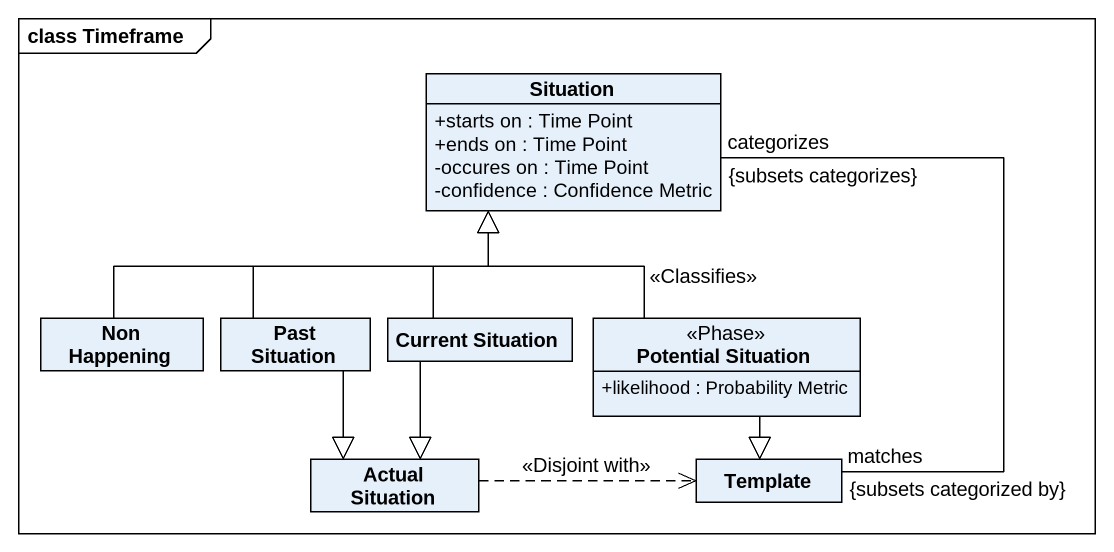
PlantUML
@startuml
mainframe class Timeframe
hide circle
hide empty members
skinparam classAttributeIconSize 0
class Situation {
  +starts on : Time Point
  +ends on : Time Point
  -occures on : Time Point
  -confidence : Confidence Metric
}
class "Non Happening" as Non_Happening
class "Past Situation" as Past_Situation
class "Current Situation" as Current_Situation
class "Potential Situation" as Potential_Situation <<Phase>> {
  +likelihood : Probability Metric
}
class "Actual Situation" as Actual_Situation
class Template
Non_Happening -right-|> Situation
Past_Situation -up-|> Situation
Past_Situation --|> Actual_Situation
Current_Situation -up-|> Situation
Current_Situation --|> Actual_Situation
Potential_Situation -up-|> Situation : <<Classifies>>
Potential_Situation --|> Template
Actual_Situation .right.> Template : <<Disjoint with>>
Template "matches\n{subsets categorized by}" -up- "categorizes\n{subsets categorizes}" Situation
@enduml
